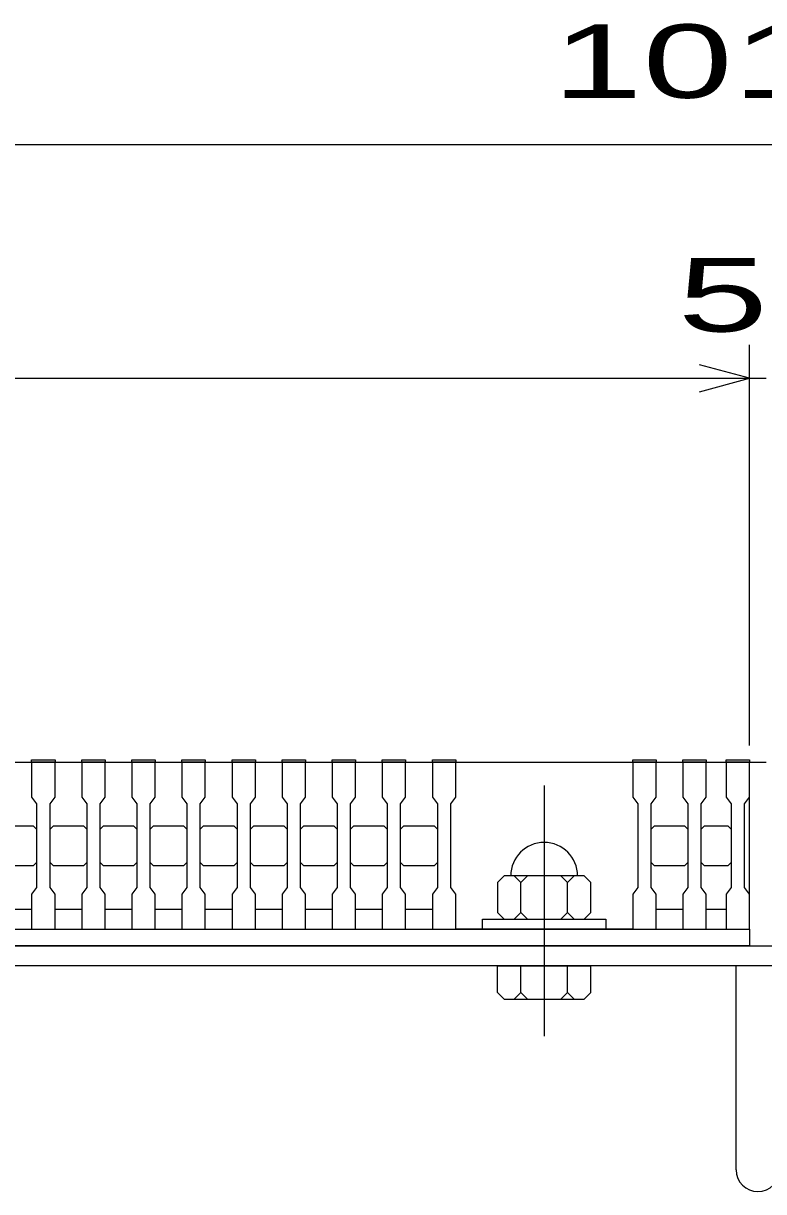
# Model space of a CAD drawing. Units: millimetres, scale not verified. Extents: x -1820 to 1731, y -1282 to 1054.
# Drawn here: x -1070 to -848.3, y -720.6 to -370.7 of the extents above; entities that cross this region are included whole.
import ezdxf
from ezdxf.enums import TextEntityAlignment as Align

# ---------------------------------------------------------------- set-up
doc = ezdxf.new("R2010")
doc.units = ezdxf.units.MM
doc.header["$LTSCALE"] = 10
doc.linetypes.add('CHAIN', pattern=[18.5, 12, -1.5, 3.5, -1.5])
for name, color, linetype, lineweight in [('16', 3, 'Continuous', 25), ('19', 6, 'Continuous', 25), ('22', 2, 'Continuous', 25)]:
    doc.layers.add(name, color=color, linetype=linetype, lineweight=lineweight)
doc.styles.add('ベクトル', font='')
doc.styles.get('ベクトル').set_extended_font_data('ベクトル')

msp = doc.modelspace()

# ---------------------------------------------------------------- linework, layer by layer
at = {"layer": '16'}
for p, q in [((-1067.5, -592), (-1067.5, -591.3)), ((-1067.5, -591.3), (-1060.5, -591.3)), ((-1060.5, -591.3), (-1060.5, -592)), ((-1052.5, -592), (-1052.5, -591.3)), ((-1052.5, -591.3), (-1045.5, -591.3)), ((-1045.5, -591.3), (-1045.5, -592)), ((-1037.5, -592), (-1037.5, -591.3)), ((-1037.5, -591.3), (-1030.5, -591.3)), ((-1030.5, -591.3), (-1030.5, -592)), ((-1022.5, -592), (-1022.5, -591.3)), ((-1022.5, -591.3), (-1015.5, -591.3)), ((-1015.5, -591.3), (-1015.5, -592)), ((-1007.5, -592), (-1007.5, -591.3)), ((-1007.5, -591.3), (-1000.5, -591.3)), ((-1000.5, -591.3), (-1000.5, -592)), ((-992.5, -592), (-992.5, -591.3)), ((-992.5, -591.3), (-985.5, -591.3)), ((-985.5, -591.3), (-985.5, -592)), ((-977.5, -592), (-977.5, -591.3)), ((-977.5, -591.3), (-970.5, -591.3)), ((-970.5, -591.3), (-970.5, -592)), ((-962.5, -592), (-962.5, -591.3)), ((-962.5, -591.3), (-955.5, -591.3)), ((-955.5, -591.3), (-955.5, -592)), ((-947.5, -592), (-947.5, -591.3)), ((-947.5, -591.3), (-940.5, -591.3)), ((-940.5, -591.3), (-940.5, -592)), ((-887.5, -592), (-887.5, -591.3)), ((-887.5, -591.3), (-880.5, -591.3)), ((-880.5, -591.3), (-880.5, -592)), ((-872.5, -592), (-872.5, -591.3)), ((-872.5, -591.3), (-865.5, -591.3)), ((-865.5, -591.3), (-865.5, -592)), ((-859.5, -592), (-859.5, -591.3)), ((-859.5, -591.3), (-852.5, -591.3)), ((-852.5, -591.3), (-852.5, -592)), ((-1352.5, -592), (-852.5, -592)), ((-1067.5, -592), (-1067.5, -602.5)), ((-1060.5, -592), (-1067.5, -592)), ((-1060.5, -602.5), (-1060.5, -592)), ((-1052.5, -592), (-1052.5, -602.5)), ((-1045.5, -592), (-1052.5, -592)), ((-1045.5, -602.5), (-1045.5, -592)), ((-1037.5, -592), (-1037.5, -602.5)), ((-1030.5, -592), (-1037.5, -592)), ((-1030.5, -602.5), (-1030.5, -592)), ((-1022.5, -592), (-1022.5, -602.5)), ((-1015.5, -592), (-1022.5, -592)), ((-1015.5, -602.5), (-1015.5, -592)), ((-1007.5, -592), (-1007.5, -602.5)), ((-1000.5, -592), (-1007.5, -592)), ((-1000.5, -602.5), (-1000.5, -592)), ((-992.5, -592), (-992.5, -602.5)), ((-985.5, -592), (-992.5, -592)), ((-985.5, -602.5), (-985.5, -592)), ((-977.5, -592), (-977.5, -602.5)), ((-970.5, -592), (-977.5, -592)), ((-970.5, -602.5), (-970.5, -592)), ((-962.5, -592), (-962.5, -602.5)), ((-955.5, -592), (-962.5, -592)), ((-955.5, -602.5), (-955.5, -592)), ((-947.5, -592), (-947.5, -602.5)), ((-940.5, -592), (-947.5, -592)), ((-940.5, -602.5), (-940.5, -592)), ((-940.5, -592), (-887.5, -592)), ((-887.5, -592), (-887.5, -602.5)), ((-880.5, -592), (-887.5, -592)), ((-880.5, -602.5), (-880.5, -592)), ((-872.5, -592), (-872.5, -602.5)), ((-865.5, -592), (-872.5, -592)), ((-865.5, -602.5), (-865.5, -592)), ((-859.5, -592), (-859.5, -602.5)), ((-852.5, -592), (-859.5, -592)), ((-852.5, -602.5), (-852.5, -592)), ((-852.5, -636), (-852.5, -592)), ((-1067.5, -602.5), (-1066, -604.5)), ((-1066, -604.5), (-1066, -629.5)), ((-1062, -604.5), (-1060.5, -602.5)), ((-1062, -629.5), (-1062, -604.5)), ((-1052.5, -602.5), (-1051, -604.5)), ((-1051, -604.5), (-1051, -629.5)), ((-1047, -604.5), (-1045.5, -602.5)), ((-1047, -629.5), (-1047, -604.5)), ((-1037.5, -602.5), (-1036, -604.5)), ((-1036, -604.5), (-1036, -629.5)), ((-1032, -604.5), (-1030.5, -602.5)), ((-1032, -629.5), (-1032, -604.5)), ((-1022.5, -602.5), (-1021, -604.5)), ((-1021, -604.5), (-1021, -629.5)), ((-1017, -604.5), (-1015.5, -602.5)), ((-1017, -629.5), (-1017, -604.5)), ((-1007.5, -602.5), (-1006, -604.5)), ((-1006, -604.5), (-1006, -629.5)), ((-1002, -604.5), (-1000.5, -602.5)), ((-1002, -629.5), (-1002, -604.5)), ((-992.5, -602.5), (-991, -604.5)), ((-991, -604.5), (-991, -629.5)), ((-987, -604.5), (-985.5, -602.5)), ((-987, -629.5), (-987, -604.5)), ((-977.5, -602.5), (-976, -604.5)), ((-976, -604.5), (-976, -629.5)), ((-972, -604.5), (-970.5, -602.5)), ((-972, -629.5), (-972, -604.5)), ((-962.5, -602.5), (-961, -604.5)), ((-961, -604.5), (-961, -629.5)), ((-957, -604.5), (-955.5, -602.5)), ((-957, -629.5), (-957, -604.5)), ((-947.5, -602.5), (-946, -604.5)), ((-946, -604.5), (-946, -629.5)), ((-942, -604.5), (-940.5, -602.5)), ((-942, -629.5), (-942, -604.5)), ((-887.5, -602.5), (-886, -604.5)), ((-886, -604.5), (-886, -629.5)), ((-882, -604.5), (-880.5, -602.5)), ((-882, -629.5), (-882, -604.5)), ((-872.5, -602.5), (-871, -604.5)), ((-871, -604.5), (-871, -629.5)), ((-867, -604.5), (-865.5, -602.5)), ((-867, -629.5), (-867, -604.5)), ((-859.5, -602.5), (-858, -604.5)), ((-858, -604.5), (-858, -629.5)), ((-854, -604.5), (-852.5, -602.5)), ((-854, -629.5), (-854, -604.5)), ((-1076, -611), (-1067, -611)), ((-1067, -611), (-1066, -612)), ((-1062, -612), (-1061, -611)), ((-1061, -611), (-1052, -611)), ((-1052, -611), (-1051, -612)), ((-1047, -612), (-1046, -611)), ((-1046, -611), (-1037, -611)), ((-1037, -611), (-1036, -612)), ((-1032, -612), (-1031, -611)), ((-1031, -611), (-1022, -611)), ((-1022, -611), (-1021, -612)), ((-1017, -612), (-1016, -611)), ((-1016, -611), (-1007, -611)), ((-1007, -611), (-1006, -612)), ((-1002, -612), (-1001, -611)), ((-1001, -611), (-992, -611)), ((-992, -611), (-991, -612)), ((-987, -612), (-986, -611)), ((-986, -611), (-977, -611)), ((-977, -611), (-976, -612)), ((-972, -612), (-971, -611)), ((-971, -611), (-962, -611)), ((-962, -611), (-961, -612)), ((-957, -612), (-956, -611)), ((-956, -611), (-947, -611)), ((-947, -611), (-946, -612)), ((-882, -612), (-881, -611)), ((-881, -611), (-872, -611)), ((-872, -611), (-871, -612)), ((-867, -612), (-866, -611)), ((-866, -611), (-859, -611)), ((-859, -611), (-858, -612)), ((-1066, -622), (-1067, -623)), ((-1061, -623), (-1062, -622)), ((-1051, -622), (-1052, -623)), ((-1046, -623), (-1047, -622)), ((-1036, -622), (-1037, -623)), ((-1031, -623), (-1032, -622)), ((-1021, -622), (-1022, -623)), ((-1016, -623), (-1017, -622)), ((-1006, -622), (-1007, -623)), ((-1001, -623), (-1002, -622)), ((-991, -622), (-992, -623)), ((-986, -623), (-987, -622)), ((-976, -622), (-977, -623)), ((-971, -623), (-972, -622)), ((-961, -622), (-962, -623)), ((-956, -623), (-957, -622)), ((-946, -622), (-947, -623)), ((-881, -623), (-882, -622)), ((-871, -622), (-872, -623)), ((-866, -623), (-867, -622)), ((-858, -622), (-859, -623)), ((-1067, -623), (-1076, -623)), ((-1052, -623), (-1061, -623)), ((-1037, -623), (-1046, -623)), ((-1022, -623), (-1031, -623)), ((-1007, -623), (-1016, -623)), ((-992, -623), (-1001, -623)), ((-977, -623), (-986, -623)), ((-962, -623), (-971, -623)), ((-947, -623), (-956, -623)), ((-926, -626), (-928, -628)), ((-902, -626), (-926, -626)), ((-921, -628), (-923, -626)), ((-919, -626), (-921, -628)), ((-907, -628), (-909, -626)), ((-905, -626), (-907, -628)), ((-900, -628), (-902, -626)), ((-872, -623), (-881, -623)), ((-859, -623), (-866, -623)), ((-1066, -629.5), (-1067.5, -631.5)), ((-1060.5, -631.5), (-1062, -629.5)), ((-1051, -629.5), (-1052.5, -631.5)), ((-1045.5, -631.5), (-1047, -629.5)), ((-1036, -629.5), (-1037.5, -631.5)), ((-1030.5, -631.5), (-1032, -629.5)), ((-1021, -629.5), (-1022.5, -631.5)), ((-1015.5, -631.5), (-1017, -629.5)), ((-1006, -629.5), (-1007.5, -631.5)), ((-1000.5, -631.5), (-1002, -629.5)), ((-991, -629.5), (-992.5, -631.5)), ((-985.5, -631.5), (-987, -629.5)), ((-976, -629.5), (-977.5, -631.5)), ((-970.5, -631.5), (-972, -629.5)), ((-961, -629.5), (-962.5, -631.5)), ((-955.5, -631.5), (-957, -629.5)), ((-946, -629.5), (-947.5, -631.5)), ((-940.5, -631.5), (-942, -629.5)), ((-928, -628), (-928, -637)), ((-921, -637), (-921, -628)), ((-907, -637), (-907, -628)), ((-900, -637), (-900, -628)), ((-886, -629.5), (-887.5, -631.5)), ((-880.5, -631.5), (-882, -629.5)), ((-871, -629.5), (-872.5, -631.5)), ((-865.5, -631.5), (-867, -629.5)), ((-858, -629.5), (-859.5, -631.5)), ((-852.5, -631.5), (-854, -629.5)), ((-1067.5, -631.5), (-1067.5, -642)), ((-1060.5, -642), (-1060.5, -631.5)), ((-1052.5, -631.5), (-1052.5, -642)), ((-1045.5, -642), (-1045.5, -631.5)), ((-1037.5, -631.5), (-1037.5, -642)), ((-1030.5, -642), (-1030.5, -631.5)), ((-1022.5, -631.5), (-1022.5, -642)), ((-1015.5, -642), (-1015.5, -631.5)), ((-1007.5, -631.5), (-1007.5, -642)), ((-1000.5, -642), (-1000.5, -631.5)), ((-992.5, -631.5), (-992.5, -642)), ((-985.5, -642), (-985.5, -631.5)), ((-977.5, -631.5), (-977.5, -642)), ((-970.5, -642), (-970.5, -631.5)), ((-962.5, -631.5), (-962.5, -642)), ((-955.5, -642), (-955.5, -631.5)), ((-947.5, -631.5), (-947.5, -642)), ((-940.5, -642), (-940.5, -631.5)), ((-887.5, -631.5), (-887.5, -642)), ((-880.5, -642), (-880.5, -631.5)), ((-872.5, -631.5), (-872.5, -642)), ((-865.5, -642), (-865.5, -631.5)), ((-859.5, -631.5), (-859.5, -642)), ((-852.5, -642), (-852.5, -631.5)), ((-1075.5, -636), (-1067.5, -636)), ((-1060.5, -636), (-1052.5, -636)), ((-1045.5, -636), (-1037.5, -636)), ((-1030.5, -636), (-1022.5, -636)), ((-1015.5, -636), (-1007.5, -636)), ((-1000.5, -636), (-992.5, -636)), ((-985.5, -636), (-977.5, -636)), ((-970.5, -636), (-962.5, -636)), ((-955.5, -636), (-947.5, -636)), ((-880.5, -636), (-872.5, -636)), ((-865.5, -636), (-859.5, -636)), ((-932.5, -642), (-932.5, -639)), ((-932.5, -639), (-895.5, -639)), ((-928, -637), (-926, -639)), ((-923, -639), (-921, -637)), ((-921, -637), (-919, -639)), ((-909, -639), (-907, -637)), ((-907, -637), (-905, -639)), ((-902, -639), (-900, -637)), ((-895.5, -639), (-895.5, -642)), ((-1352.5, -642), (-852.5, -642)), ((-1067.5, -642), (-1060.5, -642)), ((-1052.5, -642), (-1045.5, -642)), ((-1037.5, -642), (-1030.5, -642)), ((-1022.5, -642), (-1015.5, -642)), ((-1007.5, -642), (-1000.5, -642)), ((-992.5, -642), (-985.5, -642)), ((-977.5, -642), (-970.5, -642)), ((-962.5, -642), (-955.5, -642)), ((-947.5, -642), (-940.5, -642)), ((-887.5, -642), (-940.5, -642)), ((-895.5, -642), (-932.5, -642)), ((-887.5, -642), (-880.5, -642)), ((-872.5, -642), (-865.5, -642)), ((-859.5, -642), (-852.5, -642)), ((-852.5, -642), (-852.5, -647)), ((-852.5, -647), (-1352.5, -647))]:
    msp.add_line(p, q, dxfattribs=at)
at = {"layer": '16', "linetype": 'CHAIN'}
msp.add_line((-914, -599), (-914, -674), dxfattribs=at)
at = {"layer": '16'}
msp.add_arc((-914, -626), 10, 0, 180, dxfattribs=at)
at = {"layer": '19'}
for p, q in [((-852.5, -592), (-847.5, -592)), ((-1355, -647), (-345, -647)), ((-345, -653), (-1355, -653)), ((-928, -661), (-928, -653)), ((-928, -653), (-900, -653)), ((-921, -661), (-921, -653)), ((-907, -661), (-907, -653)), ((-900, -661), (-900, -653)), ((-856.5, -714.11), (-856.5, -653)), ((-928, -661), (-926, -663)), ((-921, -661), (-923, -663)), ((-919, -663), (-921, -661)), ((-907, -661), (-909, -663)), ((-905, -663), (-907, -661)), ((-902, -663), (-900, -661)), ((-926, -663), (-902, -663))]:
    msp.add_line(p, q, dxfattribs=at)
msp.add_arc((-850, -714.11), 6.5, 180, 0, dxfattribs=at)
at = {"layer": '22', "color": 4}
for p, q in [((-1355, -407), (-345, -407)), ((-852.5, -587), (-852.5, -467)), ((-852.5, -477), (-867.5, -473)), ((-1352.5, -477), (-852.5, -477)), ((-867.5, -481), (-852.5, -477)), ((-852.5, -477), (-847.5, -477))]:
    msp.add_line(p, q, dxfattribs=at)

# ---------------------------------------------------------------- texts
at = {"layer": '22', "style": 'ベクトル', "width": 1.65}
for s, p in [(' 1010 ', (-925, -382)), (' 5 ', (-887.5, -452))]:
    msp.add_text(s, height=21.99, dxfattribs=at).set_placement(p, align=Align.MIDDLE_LEFT)

doc.saveas('drawing.dxf')
